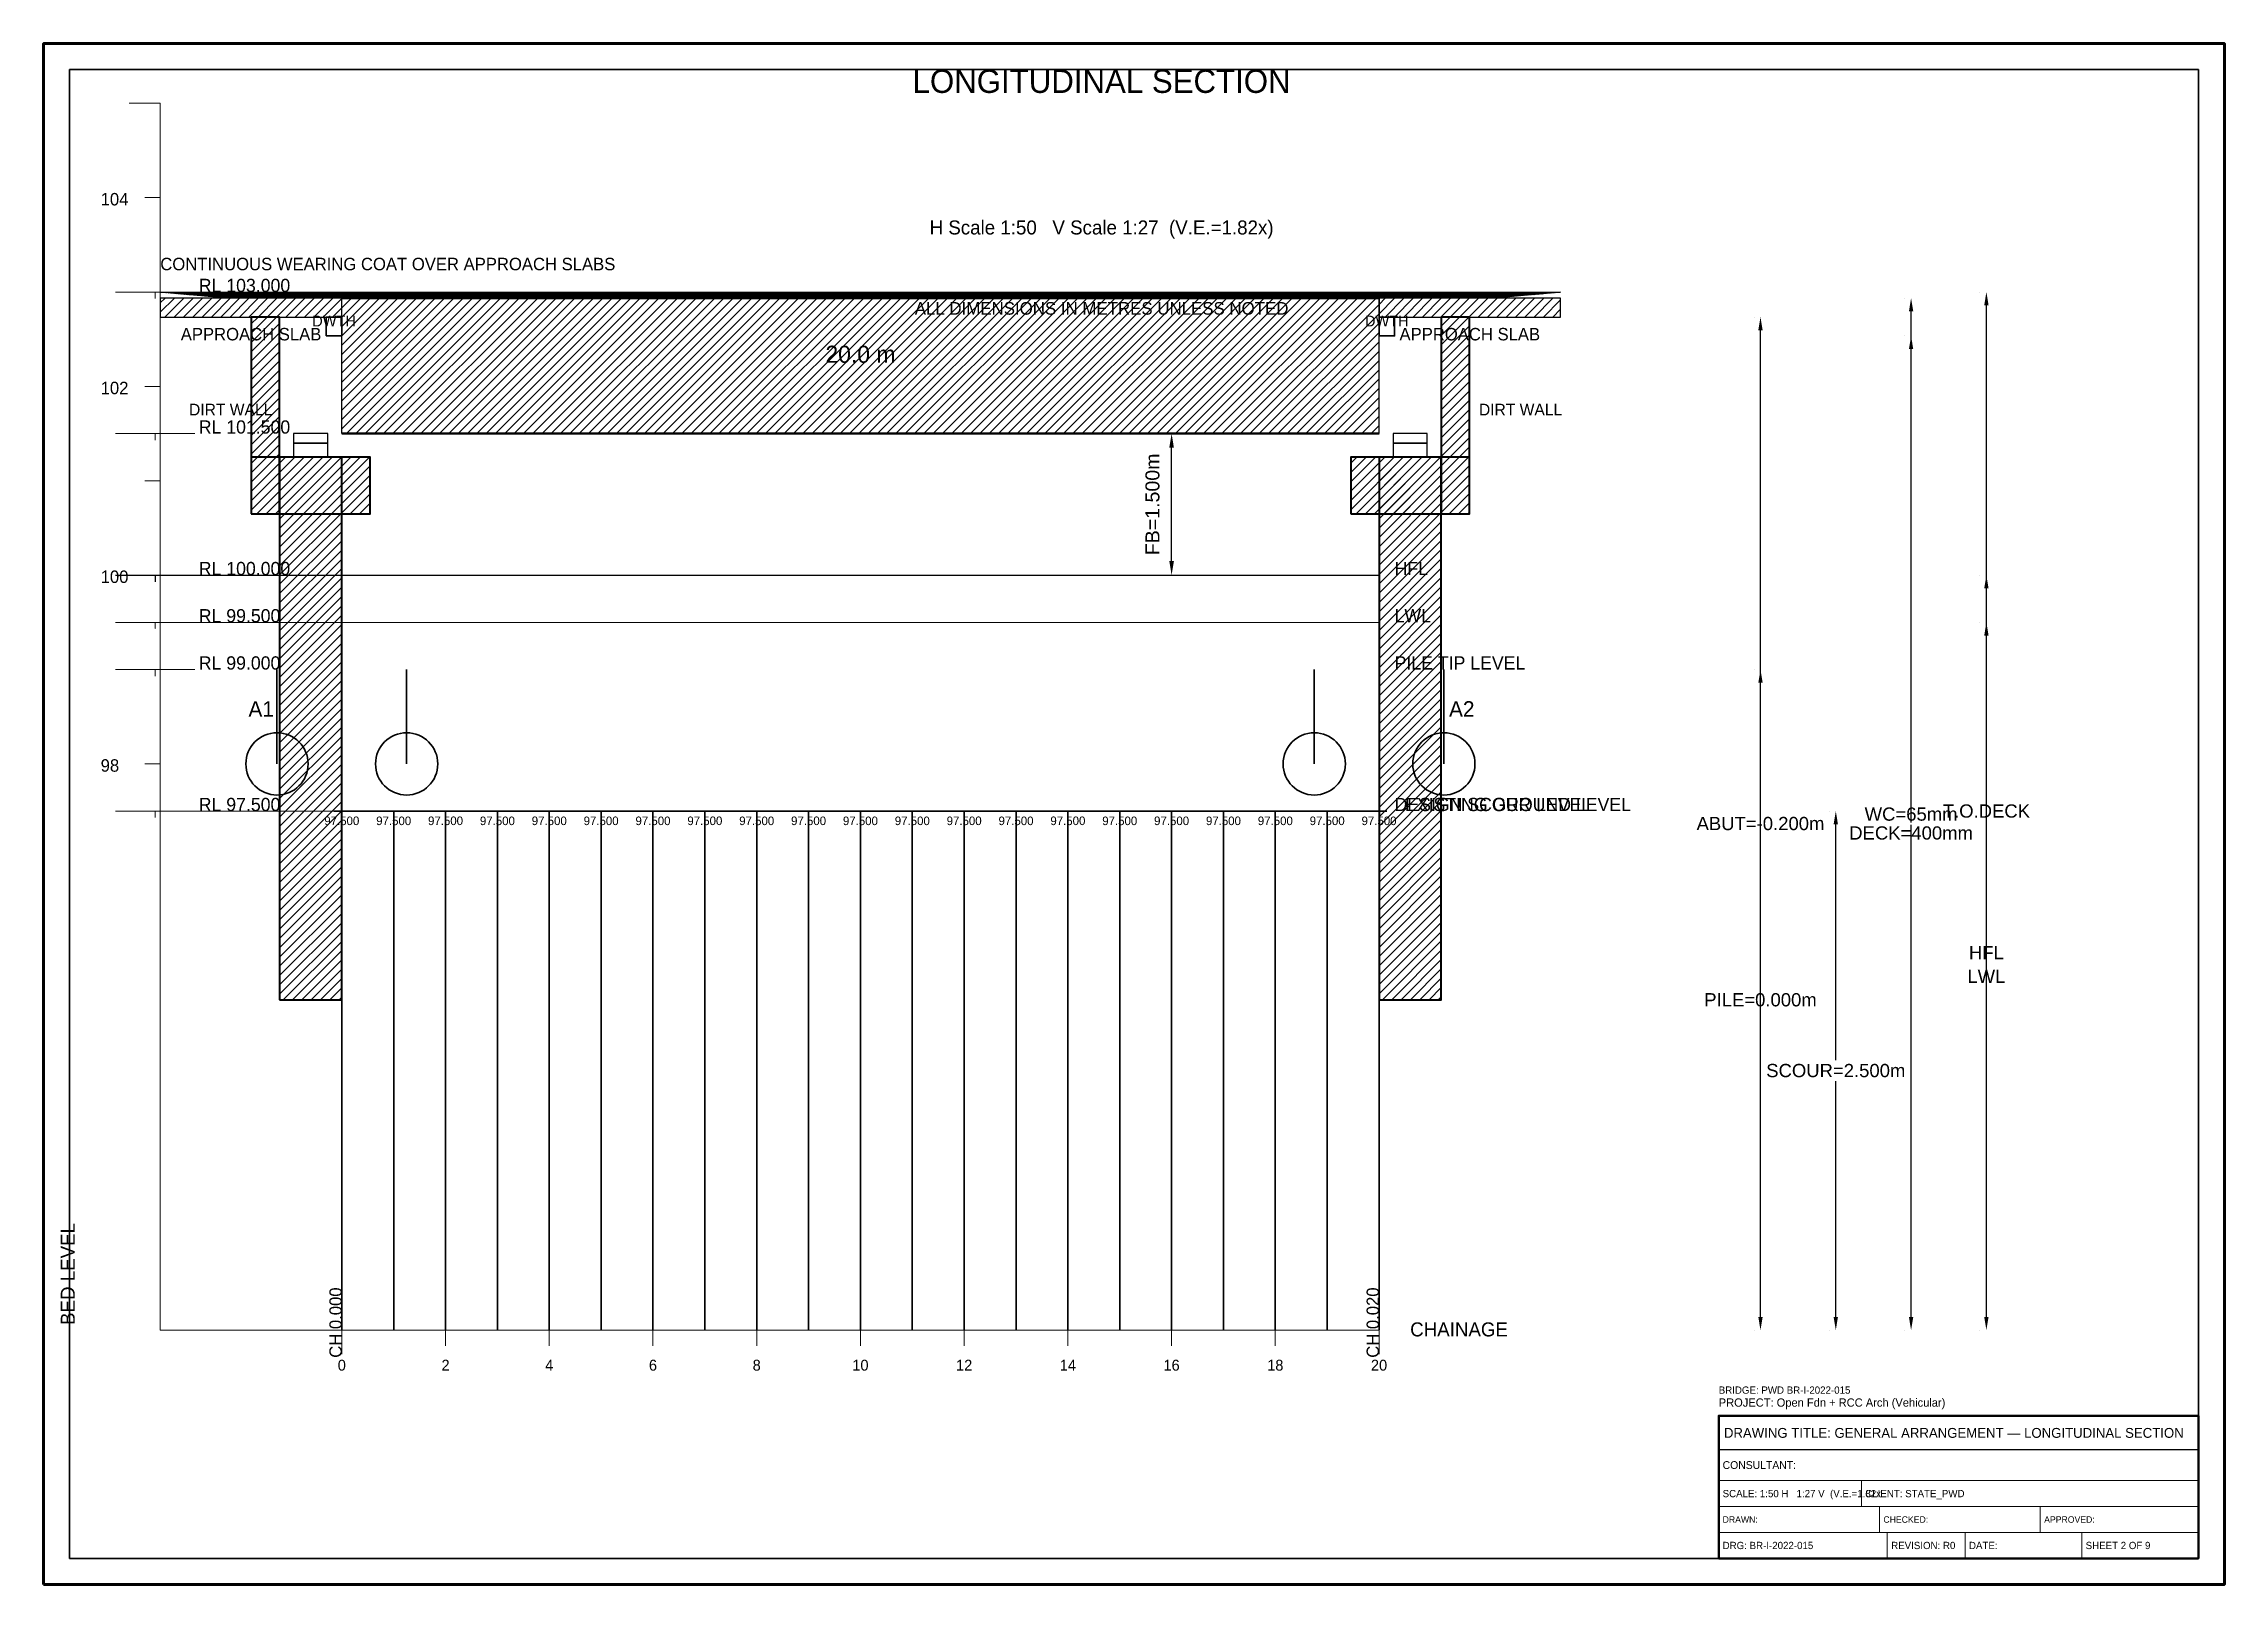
# Model space of a CAD drawing. Header units: metres. Extents: x 0 to 841, y 0 to 594.
import ezdxf
from ezdxf.enums import TextEntityAlignment as Align

# ---------------------------------------------------------------- set-up
doc = ezdxf.new("R2010")
doc.units = ezdxf.units.M
doc.linetypes.add('DASHED', pattern=[0.5, 0.375, -0.125])
doc.linetypes.add('DASHED2', pattern=[0.25, 0.1875, -0.0625])
for name, color, linetype, lineweight in [('ABUT-PROF', 4, 'Continuous', 50), ('BORDER-INNER', 7, 'Continuous', 35), ('BORDER-OUTER', 7, 'Continuous', 70), ('CIVIL-CHAINAGE', 7, 'Continuous', 18), ('CIVIL-GROUND', 3, 'Continuous', 35), ('CIVIL-HFL', 5, 'DASHED', 25), ('CIVIL-LWL', 4, 'DASHED', 18), ('CIVIL-ROAD', 7, 'Continuous', 25), ('CIVIL-SCOUR', 1, 'DASHED2', 18), ('DIM-CHAINAGE', 3, 'Continuous', 18), ('DIM-LEVEL', 3, 'Continuous', 18), ('DIM-LINEAR', 3, 'Continuous', 18), ('FOUND-PILE', 4, 'Continuous', 35), ('STRUC-HATCHING', 8, 'Continuous', 18), ('SUB-ABUT', 3, 'Continuous', 35), ('SUB-BEARING', 5, 'Continuous', 25), ('SUB-DIRT-WALL', 3, 'Continuous', 35), ('SUPER-DECK', 2, 'Continuous', 50), ('SUPER-WEARING', 8, 'Continuous', 25), ('TEXT-GENERAL', 7, 'Continuous', 18), ('TEXT-HEADER', 7, 'Continuous', 25), ('TEXT-LEVEL', 5, 'Continuous', 18), ('TEXT-SPEC', 7, 'Continuous', 13), ('TEXT-TITLE', 7, 'Continuous', 25), ('TITLEBLK-BOX', 7, 'Continuous', 50), ('TITLEBLK-TEXT', 7, 'Continuous', 18)]:
    doc.layers.add(name, color=color, linetype=linetype, lineweight=lineweight)
doc.styles.add('BRIDGE_STD', font='Arial.ttf')
doc.dimstyles.new('pmb100', dxfattribs={"dimtxt": 2.5, "dimasz": 0.9375, "dimexe": 2.5, "dimexo": 2.5, "dimtad": 0, "dimtih": 1, "dimdec": 0, "dimtxsty": 'BRIDGE_STD', "dimcen": 2.5, "dimazin": 3, "dimtfac": 1, "dimtmove": 0, "dimatfit": 3})

msp = doc.modelspace()

# ---------------------------------------------------------------- hatches: boundary and pattern name
at = {"layer": 'STRUC-HATCHING'}
h = msp.add_hatch(dxfattribs=at)
h.set_pattern_fill('ANSI31', scale=0.8)
h.paths.add_polyline_path([(45, 488.59), (115, 488.59), (115, 495.87), (45, 495.87)])
h = msp.add_hatch(dxfattribs=at)
h.set_pattern_fill('ANSI31', scale=0.8)
h.paths.add_polyline_path([(80.08, 412.73), (91, 412.73), (91, 488.59), (80.08, 488.59)])
h = msp.add_hatch(dxfattribs=at)
h.set_pattern_fill('ANSI31', scale=0.8)
h.paths.add_polyline_path([(115, 443.65), (515, 443.65), (515, 495.87), (115, 495.87)])
h = msp.add_hatch(dxfattribs=at)
h.set_pattern_fill('ANSI31', scale=0.8)
h.paths.add_polyline_path([(515, 488.59), (585, 488.59), (585, 495.87), (515, 495.87)])
h = msp.add_hatch(dxfattribs=at)
h.set_pattern_fill('ANSI31', scale=0.8)
h.paths.add_polyline_path([(539, 412.73), (549.92, 412.73), (549.92, 488.59), (539, 488.59)])
h = msp.add_hatch(dxfattribs=at)
h.set_pattern_fill('ANSI31', scale=0.8)
h.paths.add_polyline_path([(80.08, 412.73), (125.92, 412.73), (125.92, 434.56), (80.08, 434.56)])
h = msp.add_hatch(dxfattribs=at)
h.set_pattern_fill('ANSI31', scale=0.8)
h.paths.add_polyline_path([(91, 225.35), (115, 225.35), (115, 434.56), (91, 434.56)])
h = msp.add_hatch(dxfattribs=at)
h.set_pattern_fill('ANSI31', scale=0.8)
h.paths.add_polyline_path([(504.08, 412.73), (549.92, 412.73), (549.92, 434.56), (504.08, 434.56)])
h = msp.add_hatch(dxfattribs=at)
h.set_pattern_fill('ANSI31', scale=0.8)
h.paths.add_polyline_path([(515, 225.35), (539, 225.35), (539, 434.56), (515, 434.56)])
at = {"layer": 'SUPER-WEARING'}
h = msp.add_hatch(dxfattribs=at)
h.set_pattern_fill('SOLID')
h.paths.add_polyline_path([(45, 498.23), (585, 498.23), (559, 495.87), (71, 495.87)])

# ---------------------------------------------------------------- linework, layer by layer
at = {"layer": 'ABUT-PROF', "lineweight": 35}
for points in [[(109, 481.31), (115, 481.31), (115, 488.59), (109, 488.59), (109, 481.31)], [(515, 481.31), (521, 481.31), (521, 488.59), (515, 488.59), (515, 481.31)]]:
    msp.add_lwpolyline(points, dxfattribs=at)
at = {"layer": 'BORDER-INNER'}
msp.add_lwpolyline([(10, 10), (831, 10), (831, 584), (10, 584), (10, 10)], dxfattribs=at)
at = {"layer": 'BORDER-OUTER'}
msp.add_lwpolyline([(0, 0), (841, 0), (841, 594), (0, 594), (0, 0)], dxfattribs=at)
at = {"layer": 'CIVIL-CHAINAGE'}
for p, q in [((45, 98), (515, 98)), ((115, 98), (115, 92)), ((115, 96), (115, 88.8)), ((155, 98), (155, 92)), ((195, 98), (195, 92)), ((235, 98), (235, 92)), ((275, 98), (275, 92)), ((315, 98), (315, 92)), ((355, 98), (355, 92)), ((395, 98), (395, 92)), ((435, 98), (435, 92)), ((475, 98), (475, 92)), ((515, 98), (515, 92)), ((515, 96), (515, 88.8))]:
    msp.add_line(p, q, dxfattribs=at)
at = {"layer": 'CIVIL-GROUND', "color": 3}
for p, q in [((112, 298.12), (118, 298.12)), ((132, 298.12), (138, 298.12)), ((152, 298.12), (158, 298.12)), ((172, 298.12), (178, 298.12)), ((192, 298.12), (198, 298.12)), ((212, 298.12), (218, 298.12)), ((232, 298.12), (238, 298.12)), ((252, 298.12), (258, 298.12)), ((272, 298.12), (278, 298.12)), ((292, 298.12), (298, 298.12)), ((312, 298.12), (318, 298.12)), ((332, 298.12), (338, 298.12)), ((352, 298.12), (358, 298.12)), ((372, 298.12), (378, 298.12)), ((392, 298.12), (398, 298.12)), ((412, 298.12), (418, 298.12)), ((432, 298.12), (438, 298.12)), ((452, 298.12), (458, 298.12)), ((472, 298.12), (478, 298.12)), ((492, 298.12), (498, 298.12)), ((512, 298.12), (518, 298.12))]:
    msp.add_line(p, q, dxfattribs=at)
at = {"layer": 'CIVIL-GROUND', "color": 8, "linetype": 'DASHED2'}
for p, q in [((115, 298.12), (115, 98)), ((135, 298.12), (135, 98)), ((155, 298.12), (155, 98)), ((175, 298.12), (175, 98)), ((195, 298.12), (195, 98)), ((215, 298.12), (215, 98)), ((235, 298.12), (235, 98)), ((255, 298.12), (255, 98)), ((275, 298.12), (275, 98)), ((295, 298.12), (295, 98)), ((315, 298.12), (315, 98)), ((335, 298.12), (335, 98)), ((355, 298.12), (355, 98)), ((375, 298.12), (375, 98)), ((395, 298.12), (395, 98)), ((415, 298.12), (415, 98)), ((435, 298.12), (435, 98)), ((455, 298.12), (455, 98)), ((475, 298.12), (475, 98)), ((495, 298.12), (495, 98)), ((515, 298.12), (515, 98))]:
    msp.add_line(p, q, dxfattribs=at)
at = {"layer": 'CIVIL-GROUND', "color": 3}
msp.add_lwpolyline([(115, 298.12), (135, 298.12), (155, 298.12), (175, 298.12), (195, 298.12), (215, 298.12), (235, 298.12), (255, 298.12), (275, 298.12), (295, 298.12), (315, 298.12), (335, 298.12), (355, 298.12), (375, 298.12), (395, 298.12), (415, 298.12), (435, 298.12), (455, 298.12), (475, 298.12), (495, 298.12), (515, 298.12)], dxfattribs=at)
at = {"layer": 'CIVIL-HFL'}
for p, q in [((27.7, 389.08), (58.3, 389.08)), ((43, 389.08), (43, 386.53))]:
    msp.add_line(p, q, dxfattribs=at)
at = {"layer": 'CIVIL-HFL', "color": 5}
msp.add_line((45, 389.08), (515, 389.08), dxfattribs=at)
at = {"layer": 'CIVIL-LWL'}
for p, q in [((27.7, 370.88), (58.3, 370.88)), ((43, 370.88), (43, 368.33))]:
    msp.add_line(p, q, dxfattribs=at)
at = {"layer": 'CIVIL-LWL', "color": 4}
msp.add_line((45, 370.88), (515, 370.88), dxfattribs=at)
at = {"layer": 'CIVIL-ROAD', "lineweight": 25}
for points in [[(45, 488.59), (115, 488.59), (115, 495.87), (45, 495.87), (45, 488.59)], [(515, 488.59), (585, 488.59), (585, 495.87), (515, 495.87), (515, 488.59)]]:
    msp.add_lwpolyline(points, dxfattribs=at)
at = {"layer": 'CIVIL-SCOUR'}
for p, q in [((27.7, 298.12), (58.3, 298.12)), ((43, 298.12), (43, 295.57))]:
    msp.add_line(p, q, dxfattribs=at)
at = {"layer": 'CIVIL-SCOUR', "color": 1}
msp.add_line((45, 298.12), (515, 298.12), dxfattribs=at)
at = {"layer": 'DIM-LEVEL'}
for p, q in [((33, 571), (45, 571)), ((45, 98), (45, 571)), ((39, 534.62), (45, 534.62)), ((27.7, 498.23), (58.3, 498.23)), ((39, 498.23), (45, 498.23)), ((43, 498.23), (43, 495.68)), ((39, 461.85), (45, 461.85)), ((27.7, 443.65), (58.3, 443.65)), ((43, 443.65), (43, 441.1)), ((39, 425.46), (45, 425.46)), ((33, 389.08), (45, 389.08)), ((27.7, 352.69), (58.3, 352.69)), ((39, 352.69), (45, 352.69)), ((43, 352.69), (43, 350.14)), ((39, 316.31), (45, 316.31))]:
    msp.add_line(p, q, dxfattribs=at)
at = {"layer": 'FOUND-PILE', "lineweight": 35}
for p, q in [((90, 316.31), (90, 352.69)), ((140, 316.31), (140, 352.69)), ((490, 316.31), (490, 352.69)), ((540, 316.31), (540, 352.69))]:
    msp.add_line(p, q, dxfattribs=at)
at = {"layer": 'FOUND-PILE'}
for centre in [(90, 316.31), (140, 316.31), (490, 316.31), (540, 316.31)]:
    msp.add_circle(centre, 12, dxfattribs=at)
at = {"layer": 'SUB-ABUT', "lineweight": 30}
for points in [[(96.4, 434.56), (109.6, 434.56), (109.6, 440.02), (96.4, 440.02), (96.4, 434.56)], [(520.4, 434.56), (533.6, 434.56), (533.6, 440.02), (520.4, 440.02), (520.4, 434.56)]]:
    msp.add_lwpolyline(points, dxfattribs=at)
at = {"layer": 'SUB-ABUT', "lineweight": 40}
for points in [[(80.08, 412.73), (125.92, 412.73), (125.92, 434.56), (80.08, 434.56), (80.08, 412.73)], [(91, 225.35), (115, 225.35), (115, 434.56), (91, 434.56), (91, 225.35)], [(504.08, 412.73), (549.92, 412.73), (549.92, 434.56), (504.08, 434.56), (504.08, 412.73)], [(515, 225.35), (539, 225.35), (539, 434.56), (515, 434.56), (515, 225.35)]]:
    msp.add_lwpolyline(points, dxfattribs=at)
at = {"layer": 'SUB-BEARING', "lineweight": 30}
for points in [[(96.4, 440.02), (109.6, 440.02), (109.6, 443.65), (96.4, 443.65), (96.4, 440.02)], [(520.4, 440.02), (533.6, 440.02), (533.6, 443.65), (520.4, 443.65), (520.4, 440.02)]]:
    msp.add_lwpolyline(points, dxfattribs=at)
at = {"layer": 'SUB-DIRT-WALL', "lineweight": 40}
for points in [[(80.08, 412.73), (91, 412.73), (91, 488.59), (80.08, 488.59), (80.08, 412.73)], [(539, 412.73), (549.92, 412.73), (549.92, 488.59), (539, 488.59), (539, 412.73)]]:
    msp.add_lwpolyline(points, dxfattribs=at)
at = {"layer": 'SUPER-DECK'}
for p, q in [((115, 495.87), (515, 495.87)), ((115, 443.65), (515, 443.65))]:
    msp.add_line(p, q, dxfattribs=at)
at = {"layer": 'SUPER-DECK', "lineweight": 25}
for p, q in [((115, 443.65), (115, 495.87)), ((515, 443.65), (515, 495.87))]:
    msp.add_line(p, q, dxfattribs=at)
at = {"layer": 'SUPER-WEARING', "lineweight": 25}
msp.add_lwpolyline([(45, 498.23), (585, 498.23), (559, 495.87), (71, 495.87), (45, 498.23)], dxfattribs=at)
at = {"layer": 'TITLEBLK-BOX', "lineweight": 50}
msp.add_lwpolyline([(646, 10), (831, 10), (831, 65), (646, 65), (646, 10)], dxfattribs=at)
at = {"layer": 'TITLEBLK-BOX', "lineweight": 30}
msp.add_lwpolyline([(646, 52), (831, 52), (831, 65), (646, 65), (646, 52)], dxfattribs=at)
at = {"layer": 'TITLEBLK-BOX', "lineweight": 18}
for points in [[(646, 40), (831, 40), (831, 52), (646, 52), (646, 40)], [(646, 30), (701, 30), (701, 40), (646, 40), (646, 30)], [(701, 30), (831, 30), (831, 40), (701, 40), (701, 30)], [(646, 20), (708, 20), (708, 30), (646, 30), (646, 20)], [(708, 20), (770, 20), (770, 30), (708, 30), (708, 20)], [(770, 20), (831, 20), (831, 30), (770, 30), (770, 20)], [(646, 10), (711, 10), (711, 20), (646, 20), (646, 10)], [(711, 10), (741, 10), (741, 20), (711, 20), (711, 10)], [(741, 10), (786, 10), (786, 20), (741, 20), (741, 10)], [(786, 10), (831, 10), (831, 20), (786, 20), (786, 10)]]:
    msp.add_lwpolyline(points, dxfattribs=at)

# ---------------------------------------------------------------- texts
at = {"layer": 'CIVIL-GROUND', "color": 3}
msp.add_text('EXISTING GROUND LEVEL', height=5.1, dxfattribs=at).set_placement((525, 298.12))
at = {"layer": 'CIVIL-HFL', "color": 5}
msp.add_text('HFL', height=5.1, dxfattribs=at).set_placement((521, 389.08))
at = {"layer": 'CIVIL-LWL', "color": 4}
msp.add_text('LWL', height=5.1, dxfattribs=at).set_placement((521, 370.88))
at = {"layer": 'CIVIL-SCOUR', "color": 1}
msp.add_text('DESIGN SCOUR LEVEL', height=5.1, dxfattribs=at).set_placement((521, 298.12))
at = {"layer": 'DIM-CHAINAGE'}
for s, p in [('CH 0.000', (115, 87.36)), ('CH 0.020', (515, 87.36))]:
    msp.add_text(s, height=4.8, rotation=90, dxfattribs=at).set_placement(p)
at = {"layer": 'TEXT-GENERAL'}
msp.add_text('20.0 m', height=6.6, dxfattribs=at).set_placement((315, 470.94), align=Align.CENTER)
for s, height, p in [('PILE TIP LEVEL', 5.1, (521, 352.69)), ('A1', 6, (79, 334.5)), ('A2', 6, (542, 334.5))]:
    msp.add_text(s, height=height, dxfattribs=at).set_placement(p)
at = {"layer": 'TEXT-HEADER'}
msp.add_text('LONGITUDINAL SECTION', height=9, dxfattribs=at).set_placement((408, 575), align=Align.CENTER)
at = {"layer": 'TEXT-LEVEL'}
for s, height, p in [('104', 4.8, (22, 531.62)), ('RL 103.000', 5.1, (59.83, 498.23)), ('102', 4.8, (22, 458.85)), ('RL 101.500', 5.1, (59.83, 443.65)), ('100', 4.8, (22, 386.08)), ('RL 100.000', 5.1, (59.83, 389.08)), ('RL 99.500', 5.1, (59.83, 370.88)), ('RL 99.000', 5.1, (59.83, 352.69)), ('98', 4.8, (22, 313.31)), ('RL 97.500', 5.1, (59.83, 298.12)), ('CHAINAGE', 5.4, (527, 95.6))]:
    msp.add_text(s, height=height, dxfattribs=at).set_placement(p)
at = {"layer": 'TEXT-LEVEL', "color": 8}
for p in [(115, 292.72), (135, 292.72), (155, 292.72), (175, 292.72), (195, 292.72), (215, 292.72), (235, 292.72), (255, 292.72), (275, 292.72), (295, 292.72), (315, 292.72), (335, 292.72), (355, 292.72), (375, 292.72), (395, 292.72), (415, 292.72), (435, 292.72), (455, 292.72), (475, 292.72), (495, 292.72), (515, 292.72)]:
    msp.add_text('97.500', height=3.3, dxfattribs=at).set_placement(p, align=Align.CENTER)
at = {"layer": 'TEXT-LEVEL'}
msp.add_text('BED LEVEL', height=5.4, rotation=90, dxfattribs=at).set_placement((12, 100))
for s, p in [('0', (115, 82.4)), ('2', (155, 82.4)), ('4', (195, 82.4)), ('6', (235, 82.4)), ('8', (275, 82.4)), ('10', (315, 82.4)), ('12', (355, 82.4)), ('14', (395, 82.4)), ('16', (435, 82.4)), ('18', (475, 82.4)), ('20', (515, 82.4))]:
    msp.add_text(s, height=4.2, dxfattribs=at).set_placement(p, align=Align.CENTER)
at = {"layer": 'TEXT-SPEC'}
for s, height, p in [('H Scale 1:50   V Scale 1:27  (V.E.=1.82x)', 5.4, (408, 520.42)), ('APPROACH SLAB', 4.8, (80, 479.59)), ('APPROACH SLAB', 4.8, (550, 479.59))]:
    msp.add_text(s, height=height, dxfattribs=at).set_placement(p, align=Align.CENTER)
at = {"layer": 'TEXT-SPEC', "color": 8}
msp.add_text('CONTINUOUS WEARING COAT OVER APPROACH SLABS', height=4.8, dxfattribs=at).set_placement((45, 506.63))
at = {"layer": 'TEXT-SPEC', "color": 4}
for p in [(112, 484.95), (518, 484.95)]:
    msp.add_text('DWTH', height=4.2, dxfattribs=at).set_placement(p, align=Align.CENTER)
at = {"layer": 'TEXT-SPEC', "color": 8}
msp.add_text('ALL DIMENSIONS IN METRES UNLESS NOTED', height=4.86, dxfattribs=at).set_placement((408, 489.5), align=Align.CENTER)
at = {"layer": 'TEXT-SPEC'}
for p in [(56.08, 450.66), (553.52, 450.66)]:
    msp.add_text('DIRT WALL', height=4.5, dxfattribs=at).set_placement(p)
at = {"layer": 'TEXT-TITLE'}
for s, height, p in [('PROJECT: Open Fdn + RCC Arch (Vehicular)', 3.2, (646, 68.5)), ('DRAWING TITLE: GENERAL ARRANGEMENT — LONGITUDINAL SECTION', 3.8, (648, 56.5))]:
    msp.add_text(s, height=height, dxfattribs=at).set_placement(p)
at = {"layer": 'TITLEBLK-TEXT'}
for s, height, p in [('BRIDGE: PWD BR-I-2022-015', 2.8, (646, 73.5)), ('CONSULTANT: ', 3, (647.5, 44.5)), ('SCALE: 1:50 H   1:27 V  (V.E.=1.82x', 2.8, (647.5, 33.6)), ('CLIENT: STATE_PWD', 2.8, (702.5, 33.6)), ('DRAWN: ', 2.5, (647.5, 23.75)), ('CHECKED: ', 2.5, (709.5, 23.75)), ('APPROVED: ', 2.5, (771.5, 23.75)), ('DRG: BR-I-2022-015', 2.8, (647.5, 13.6)), ('REVISION: R0', 2.8, (712.5, 13.6)), ('DATE: ', 2.8, (742.5, 13.6)), ('SHEET 2 OF 9', 2.8, (787.5, 13.6))]:
    msp.add_text(s, height=height, dxfattribs=at).set_placement(p)

# ---------------------------------------------------------------- dimensions: what is measured, and where the dimension line sits
at = {"layer": 'DIM-LINEAR'}
for base, p1, p2, text, override in [((749.22, 98), (749.22, 98), (749.22, 498.23), 'T.O.DECK', {"dimtxt": 5.1, "dimasz": 5.1, "dimgap": 2.04, "dimclrt": 3}), ((662.1, 98), (662.1, 98), (662.1, 488.59), 'ABUT=-0.200m', {"dimtxt": 5.1, "dimasz": 5.1, "dimgap": 2.04, "dimclrt": 3}), ((720.18, 98), (720.18, 98), (720.18, 495.87), 'WC=65mm', {"dimtxt": 5.1, "dimasz": 5.1, "dimgap": 2.04, "dimclrt": 3}), ((720.18, 98), (720.18, 98), (720.18, 481.31), 'DECK=400mm', {"dimtxt": 5.1, "dimasz": 5.1, "dimgap": 2.04, "dimclrt": 3}), ((435, 389.08), (395, 389.08), (395, 443.65), 'FB=1.500m', {"dimtxt": 5.4, "dimasz": 5.4, "dimgap": 2.16, "dimclrt": 3}), ((749.22, 98), (749.22, 98), (749.22, 389.08), 'HFL', {"dimtxt": 5.1, "dimasz": 5.1, "dimgap": 2.04, "dimclrt": 3}), ((749.22, 98), (749.22, 98), (749.22, 370.88), 'LWL', {"dimtxt": 5.1, "dimasz": 5.1, "dimgap": 2.04, "dimclrt": 3}), ((662.1, 98), (662.1, 98), (662.1, 352.69), 'PILE=0.000m', {"dimtxt": 5.1, "dimasz": 5.1, "dimgap": 2.04, "dimclrt": 3}), ((691.14, 98), (691.14, 98), (691.14, 298.12), 'SCOUR=2.500m', {"dimtxt": 5.1, "dimasz": 5.1, "dimgap": 2.04, "dimclrt": 3})]:
    msp.add_linear_dim(base=base, p1=p1, p2=p2, angle=90, text=text, dimstyle='pmb100', override=override, dxfattribs=at).render()

doc.saveas('drawing.dxf')
